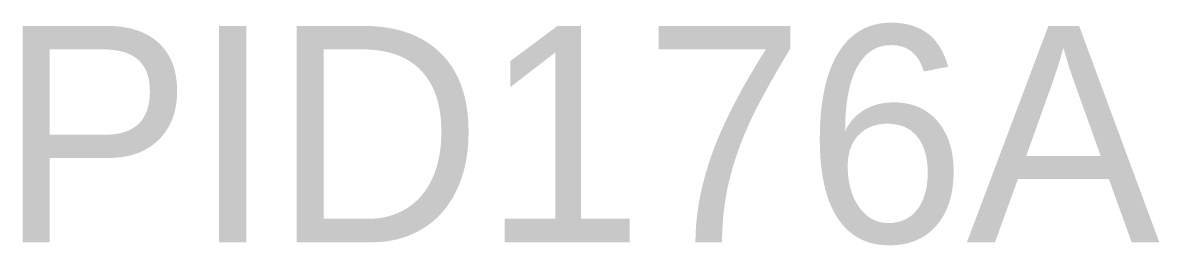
# Model space of a CAD drawing. Extents: x 0.011 to 0.535, y 0.061 to 0.164.
import ezdxf

# ---------------------------------------------------------------- set-up
doc = ezdxf.new("R2010")
doc.units = 0
doc.layers.add('2', color=2, linetype='CONTINUOUS')

msp = doc.modelspace()

# ---------------------------------------------------------------- texts
at = {"layer": '2', "color": 0}
msp.add_attdef('PID176A', (0, 0.0625), '', height=0.1, dxfattribs=at)

doc.saveas('drawing.dxf')
